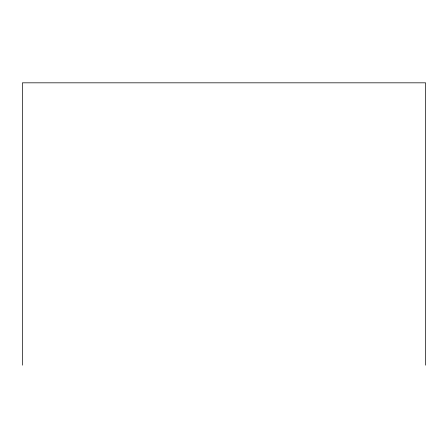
<?xml version="1.0" encoding="UTF-8"?>
<svg xmlns="http://www.w3.org/2000/svg" width="448" height="448" viewBox="0 0 448 448"><rect width="100%" height="100%" fill="white"/><g stroke="black" fill="none" stroke-linecap="round" stroke-linejoin="round"><path stroke-width="0.67" d="M425.6 365.176L425.6 82.824L22.4 82.824L22.4 365.176"/></g></svg>
